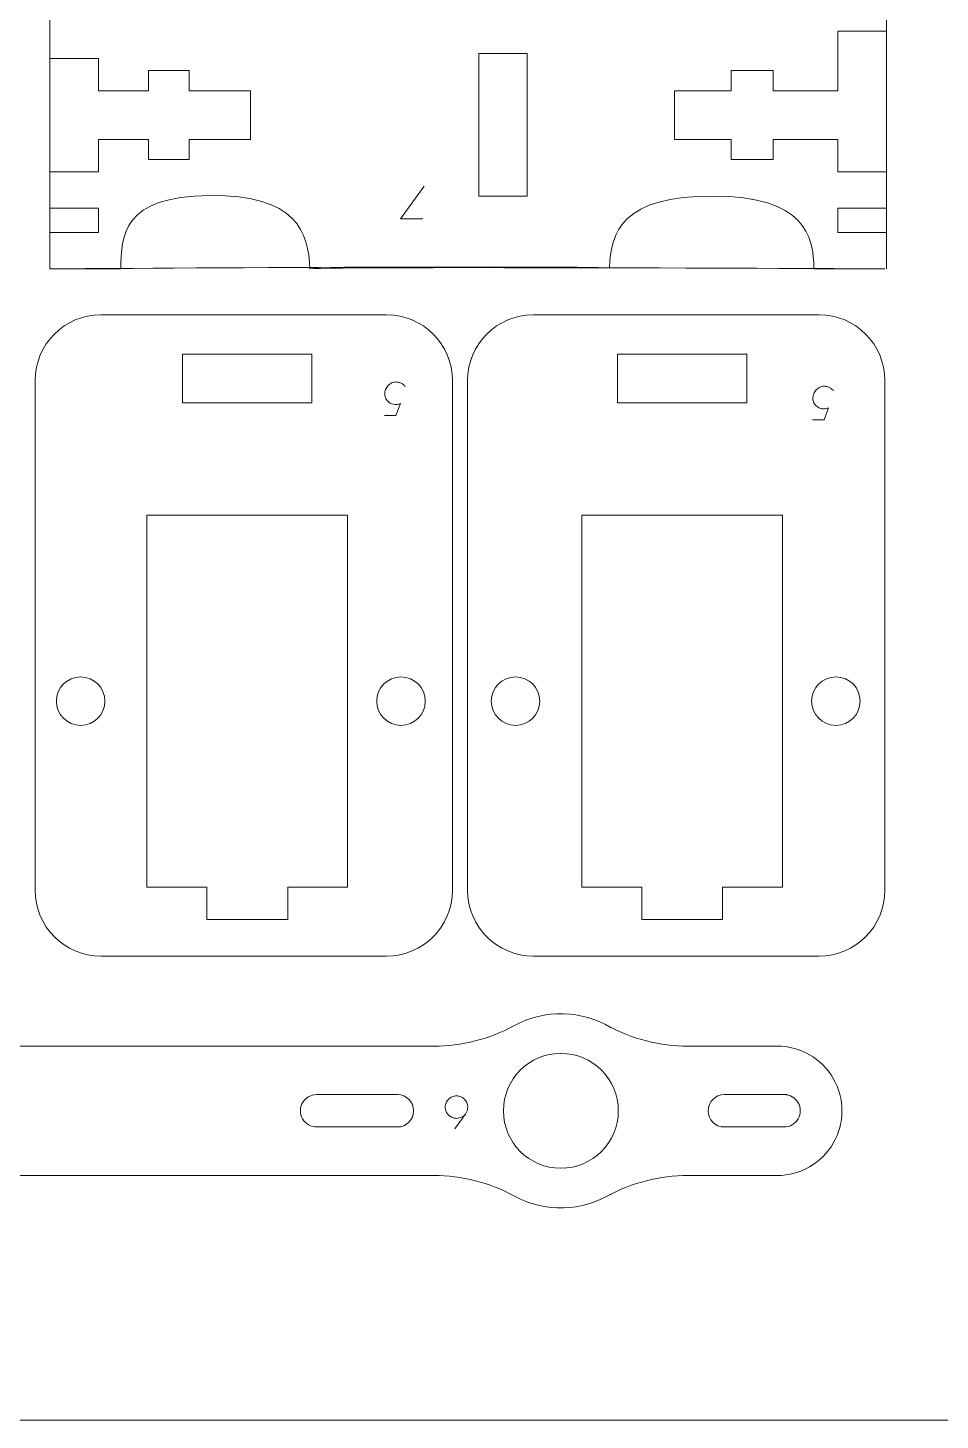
# Model space of a CAD drawing. Header units: millimetres. Extents: x 1 to 3601, y 1 to 1216.
# Drawn here: x 339.3 to 395.6, y 1.5 to 87.5 of the extents above; entities that cross this region are included whole.
import ezdxf

# ---------------------------------------------------------------- set-up
doc = ezdxf.new("R2010")
doc.units = ezdxf.units.MM
doc.layers.get('0').update_dxf_attribs({"lineweight": 5})
for name, color, linetype, lineweight in [('MARCATGE', 1, 'Continuous', 5), ('NO IMPRES', 5, 'Continuous', 5), ('TALL 1', 4, 'Continuous', 5)]:
    doc.layers.add(name, color=color, linetype=linetype, lineweight=lineweight)

msp = doc.modelspace()

# ---------------------------------------------------------------- linework, layer by layer
for points, knots in [([(340.629, 72.637), (340.629, 72.637), (373.428, 72.855), (375.213, 72.69), (375.213, 72.69), (375.277, 74.937), (376.022, 77.163), (381.641, 77.134), (381.641, 77.134), (387.26, 77.104), (387.822, 74.698), (387.849, 72.637), (387.849, 72.637), (387.849, 72.637), (392.229, 72.637), (392.229, 72.637), (392.229, 72.637), (392.229, 72.637), (358.47, 72.803), (356.686, 72.637), (356.686, 72.637), (356.622, 74.884), (355.881, 77.239), (350.493, 77.176), (350.493, 77.176), (345.105, 77.113), (345.036, 74.698), (345.009, 72.637), (345.009, 72.637), (345.009, 72.637), (340.629, 72.637), (340.629, 72.637), (340.629, 72.637), (340.629, 72.637), (340.629, 88.637), (340.629, 88.637), (340.629, 88.637), (340.629, 88.637), (343.629, 88.637), (343.629, 88.637), (343.629, 88.637), (343.629, 88.637), (343.629, 91.637), (343.629, 91.637), (343.629, 91.637), (343.629, 91.637), (392.329, 91.637), (392.329, 91.637), (392.329, 91.637), (392.329, 91.637), (392.329, 72.637), (392.329, 72.637)], [0, 0, 0, 0, 0.071429, 0.071429, 0.071429, 0.071429, 0.142857, 0.142857, 0.142857, 0.142857, 0.214286, 0.214286, 0.214286, 0.214286, 0.285714, 0.285714, 0.285714, 0.285714, 0.357143, 0.357143, 0.357143, 0.357143, 0.428571, 0.428571, 0.428571, 0.428571, 0.5, 0.5, 0.5, 0.5, 0.571429, 0.571429, 0.571429, 0.571429, 0.642857, 0.642857, 0.642857, 0.642857, 0.714286, 0.714286, 0.714286, 0.714286, 0.785714, 0.785714, 0.785714, 0.785714, 0.857143, 0.857143, 0.857143, 0.857143, 1, 1, 1, 1]), ([(339.708, 34.23), (339.708, 34.23), (339.708, 65.735), (339.708, 65.735), (339.708, 65.735), (339.708, 67.972), (341.539, 69.803), (343.776, 69.803), (343.776, 69.803), (343.776, 69.803), (361.439, 69.803), (361.439, 69.803), (361.439, 69.803), (363.676, 69.803), (365.507, 67.972), (365.507, 65.735), (365.507, 65.735), (365.507, 65.735), (365.507, 34.23), (365.507, 34.23), (365.507, 34.23), (365.507, 31.993), (363.676, 30.163), (361.439, 30.163), (361.439, 30.163), (361.439, 30.163), (343.776, 30.163), (343.776, 30.163), (343.776, 30.163), (341.539, 30.163), (339.708, 31.993), (339.708, 34.23)], [0, 0, 0, 0, 0.111111, 0.111111, 0.111111, 0.111111, 0.222222, 0.222222, 0.222222, 0.222222, 0.333333, 0.333333, 0.333333, 0.333333, 0.444444, 0.444444, 0.444444, 0.444444, 0.555556, 0.555556, 0.555556, 0.555556, 0.666667, 0.666667, 0.666667, 0.666667, 0.777778, 0.777778, 0.777778, 0.777778, 1, 1, 1, 1]), ([(366.437, 34.23), (366.437, 34.23), (366.437, 65.735), (366.437, 65.735), (366.437, 65.735), (366.437, 67.972), (368.267, 69.803), (370.504, 69.803), (370.504, 69.803), (370.504, 69.803), (388.168, 69.803), (388.168, 69.803), (388.168, 69.803), (390.405, 69.803), (392.235, 67.972), (392.235, 65.735), (392.235, 65.735), (392.235, 65.735), (392.235, 34.23), (392.235, 34.23), (392.235, 34.23), (392.235, 31.993), (390.405, 30.163), (388.168, 30.163), (388.168, 30.163), (388.168, 30.163), (370.504, 30.163), (370.504, 30.163), (370.504, 30.163), (368.267, 30.163), (366.437, 31.993), (366.437, 34.23)], [0, 0, 0, 0, 0.111111, 0.111111, 0.111111, 0.111111, 0.222222, 0.222222, 0.222222, 0.222222, 0.333333, 0.333333, 0.333333, 0.333333, 0.444444, 0.444444, 0.444444, 0.444444, 0.555556, 0.555556, 0.555556, 0.555556, 0.666667, 0.666667, 0.666667, 0.666667, 0.777778, 0.777778, 0.777778, 0.777778, 1, 1, 1, 1]), ([(375.111, 15.351), (375.111, 15.351), (375.334, 15.48), (375.334, 15.48), (375.334, 15.48), (373.534, 14.381), (371.231, 14.283), (369.301, 15.351), (369.301, 15.351), (367.819, 16.171), (366.053, 16.601), (364.36, 16.601), (364.36, 16.601), (364.36, 16.601), (337.007, 16.601), (337.007, 16.601), (337.007, 16.601), (335.578, 16.601), (334.257, 17.364), (333.542, 18.601), (333.542, 18.601), (332.828, 19.839), (332.828, 21.364), (333.542, 22.601), (333.542, 22.601), (334.257, 23.839), (335.578, 24.601), (337.007, 24.601), (337.007, 24.601), (337.007, 24.601), (364.36, 24.601), (364.36, 24.601), (364.36, 24.601), (366.053, 24.601), (367.819, 25.031), (369.301, 25.851), (369.301, 25.851), (371.222, 26.914), (373.513, 26.822), (375.309, 25.738), (375.309, 25.738), (375.309, 25.738), (375.111, 25.851), (375.111, 25.851), (375.111, 25.851), (376.592, 25.031), (378.358, 24.601), (380.052, 24.601), (380.052, 24.601), (380.052, 24.601), (385.579, 24.601), (385.579, 24.601), (385.579, 24.601), (387.008, 24.601), (388.329, 23.839), (389.043, 22.601), (389.043, 22.601), (389.758, 21.364), (389.758, 19.839), (389.043, 18.601), (389.043, 18.601), (388.329, 17.364), (387.008, 16.601), (385.579, 16.601), (385.579, 16.601), (385.579, 16.601), (380.052, 16.601), (380.052, 16.601), (380.052, 16.601), (378.358, 16.601), (376.592, 16.171), (375.111, 15.351)], [0, 0, 0, 0, 0.052632, 0.052632, 0.052632, 0.052632, 0.105263, 0.105263, 0.105263, 0.105263, 0.157895, 0.157895, 0.157895, 0.157895, 0.210526, 0.210526, 0.210526, 0.210526, 0.263158, 0.263158, 0.263158, 0.263158, 0.315789, 0.315789, 0.315789, 0.315789, 0.368421, 0.368421, 0.368421, 0.368421, 0.421053, 0.421053, 0.421053, 0.421053, 0.473684, 0.473684, 0.473684, 0.473684, 0.526316, 0.526316, 0.526316, 0.526316, 0.578947, 0.578947, 0.578947, 0.578947, 0.631579, 0.631579, 0.631579, 0.631579, 0.684211, 0.684211, 0.684211, 0.684211, 0.736842, 0.736842, 0.736842, 0.736842, 0.789474, 0.789474, 0.789474, 0.789474, 0.842105, 0.842105, 0.842105, 0.842105, 0.894737, 0.894737, 0.894737, 0.894737, 1, 1, 1, 1])]:
    msp.add_open_spline(points, degree=3, knots=knots)
at = {"layer": 'MARCATGE'}
for points, knots in [([(362.303, 75.72), (362.303, 75.72), (363.757, 77.752), (363.757, 77.752), (363.757, 77.752), (363.757, 77.752), (362.303, 75.72), (362.303, 75.72), (362.303, 75.72), (362.303, 75.72), (363.681, 75.72), (363.681, 75.72), (363.681, 75.72), (363.681, 75.72), (362.303, 75.72), (362.303, 75.72)], [0, 0, 0, 0, 0.2, 0.2, 0.2, 0.2, 0.4, 0.4, 0.4, 0.4, 0.6, 0.6, 0.6, 0.6, 1, 1, 1, 1]), ([(362.596, 65.37), (362.585, 65.383), (362.564, 65.404), (362.534, 65.433), (362.534, 65.433), (362.504, 65.462), (362.465, 65.492), (362.417, 65.523), (362.417, 65.523), (362.369, 65.555), (362.311, 65.582), (362.244, 65.607), (362.244, 65.607), (362.176, 65.631), (362.097, 65.644), (362.007, 65.646), (362.007, 65.646), (361.916, 65.646), (361.83, 65.627), (361.748, 65.587), (361.748, 65.587), (361.667, 65.547), (361.594, 65.493), (361.53, 65.423), (361.53, 65.423), (361.466, 65.354), (361.415, 65.273), (361.377, 65.181), (361.377, 65.181), (361.34, 65.088), (361.321, 64.991), (361.321, 64.887), (361.321, 64.887), (361.321, 64.784), (361.343, 64.692), (361.387, 64.613), (361.387, 64.613), (361.431, 64.534), (361.485, 64.468), (361.549, 64.414), (361.549, 64.414), (361.613, 64.361), (361.681, 64.321), (361.753, 64.294), (361.753, 64.294), (361.824, 64.268), (361.887, 64.255), (361.942, 64.255), (361.942, 64.255), (361.976, 64.249), (362.011, 64.248), (362.049, 64.252), (362.049, 64.252), (362.081, 64.256), (362.119, 64.263), (362.162, 64.272), (362.162, 64.272), (362.205, 64.281), (362.249, 64.296), (362.294, 64.317), (362.294, 64.317), (362.294, 64.317), (362.012, 63.566), (362.012, 63.566), (362.012, 63.566), (362.012, 63.566), (361.301, 63.566), (361.301, 63.566), (361.301, 63.566), (361.301, 63.566), (362.012, 63.566), (362.012, 63.566), (362.012, 63.566), (362.012, 63.566), (362.294, 64.317), (362.294, 64.317), (362.294, 64.317), (362.249, 64.296), (362.205, 64.281), (362.162, 64.272), (362.162, 64.272), (362.119, 64.263), (362.081, 64.256), (362.049, 64.252), (362.049, 64.252), (362.011, 64.248), (361.976, 64.249), (361.942, 64.255), (361.942, 64.255), (361.887, 64.255), (361.824, 64.268), (361.753, 64.294), (361.753, 64.294), (361.681, 64.321), (361.613, 64.361), (361.549, 64.414), (361.549, 64.414), (361.485, 64.468), (361.431, 64.534), (361.387, 64.613), (361.387, 64.613), (361.343, 64.692), (361.321, 64.784), (361.321, 64.887), (361.321, 64.887), (361.321, 64.991), (361.34, 65.088), (361.377, 65.181), (361.377, 65.181), (361.415, 65.273), (361.466, 65.354), (361.53, 65.423), (361.53, 65.423), (361.594, 65.493), (361.667, 65.547), (361.748, 65.587), (361.748, 65.587), (361.83, 65.627), (361.916, 65.646), (362.007, 65.646), (362.007, 65.646), (362.097, 65.644), (362.176, 65.631), (362.244, 65.607), (362.244, 65.607), (362.311, 65.582), (362.369, 65.555), (362.417, 65.523), (362.417, 65.523), (362.465, 65.492), (362.504, 65.462), (362.534, 65.433), (362.534, 65.433), (362.564, 65.404), (362.585, 65.383), (362.596, 65.37)], [0, 0, 0, 0, 0.028571, 0.028571, 0.028571, 0.028571, 0.057143, 0.057143, 0.057143, 0.057143, 0.085714, 0.085714, 0.085714, 0.085714, 0.114286, 0.114286, 0.114286, 0.114286, 0.142857, 0.142857, 0.142857, 0.142857, 0.171429, 0.171429, 0.171429, 0.171429, 0.2, 0.2, 0.2, 0.2, 0.228571, 0.228571, 0.228571, 0.228571, 0.257143, 0.257143, 0.257143, 0.257143, 0.285714, 0.285714, 0.285714, 0.285714, 0.314286, 0.314286, 0.314286, 0.314286, 0.342857, 0.342857, 0.342857, 0.342857, 0.371429, 0.371429, 0.371429, 0.371429, 0.4, 0.4, 0.4, 0.4, 0.428571, 0.428571, 0.428571, 0.428571, 0.457143, 0.457143, 0.457143, 0.457143, 0.485714, 0.485714, 0.485714, 0.485714, 0.514286, 0.514286, 0.514286, 0.514286, 0.542857, 0.542857, 0.542857, 0.542857, 0.571429, 0.571429, 0.571429, 0.571429, 0.6, 0.6, 0.6, 0.6, 0.628571, 0.628571, 0.628571, 0.628571, 0.657143, 0.657143, 0.657143, 0.657143, 0.685714, 0.685714, 0.685714, 0.685714, 0.714286, 0.714286, 0.714286, 0.714286, 0.742857, 0.742857, 0.742857, 0.742857, 0.771429, 0.771429, 0.771429, 0.771429, 0.8, 0.8, 0.8, 0.8, 0.828571, 0.828571, 0.828571, 0.828571, 0.857143, 0.857143, 0.857143, 0.857143, 0.885714, 0.885714, 0.885714, 0.885714, 0.914286, 0.914286, 0.914286, 0.914286, 0.942857, 0.942857, 0.942857, 0.942857, 1, 1, 1, 1]), ([(389.055, 65.105), (389.043, 65.118), (389.023, 65.139), (388.993, 65.169), (388.993, 65.169), (388.963, 65.198), (388.924, 65.228), (388.876, 65.259), (388.876, 65.259), (388.828, 65.29), (388.77, 65.318), (388.702, 65.342), (388.702, 65.342), (388.634, 65.367), (388.555, 65.38), (388.465, 65.382), (388.465, 65.382), (388.375, 65.382), (388.289, 65.362), (388.207, 65.322), (388.207, 65.322), (388.125, 65.283), (388.052, 65.228), (387.988, 65.159), (387.988, 65.159), (387.924, 65.089), (387.873, 65.008), (387.836, 64.916), (387.836, 64.916), (387.798, 64.824), (387.779, 64.726), (387.779, 64.622), (387.779, 64.622), (387.779, 64.519), (387.801, 64.428), (387.845, 64.349), (387.845, 64.349), (387.89, 64.27), (387.944, 64.203), (388.008, 64.15), (388.008, 64.15), (388.072, 64.096), (388.139, 64.056), (388.211, 64.03), (388.211, 64.03), (388.282, 64.004), (388.345, 63.99), (388.4, 63.99), (388.4, 63.99), (388.434, 63.985), (388.47, 63.984), (388.507, 63.988), (388.507, 63.988), (388.539, 63.991), (388.577, 63.998), (388.62, 64.007), (388.62, 64.007), (388.663, 64.017), (388.708, 64.032), (388.753, 64.052), (388.753, 64.052), (388.753, 64.052), (388.471, 63.302), (388.471, 63.302), (388.471, 63.302), (388.471, 63.302), (387.759, 63.302), (387.759, 63.302), (387.759, 63.302), (387.759, 63.302), (388.471, 63.302), (388.471, 63.302), (388.471, 63.302), (388.471, 63.302), (388.753, 64.052), (388.753, 64.052), (388.753, 64.052), (388.708, 64.032), (388.663, 64.017), (388.62, 64.007), (388.62, 64.007), (388.577, 63.998), (388.539, 63.991), (388.507, 63.988), (388.507, 63.988), (388.47, 63.984), (388.434, 63.985), (388.4, 63.99), (388.4, 63.99), (388.345, 63.99), (388.282, 64.004), (388.211, 64.03), (388.211, 64.03), (388.139, 64.056), (388.072, 64.096), (388.008, 64.15), (388.008, 64.15), (387.944, 64.203), (387.89, 64.27), (387.845, 64.349), (387.845, 64.349), (387.801, 64.428), (387.779, 64.519), (387.779, 64.622), (387.779, 64.622), (387.779, 64.726), (387.798, 64.824), (387.836, 64.916), (387.836, 64.916), (387.873, 65.008), (387.924, 65.089), (387.988, 65.159), (387.988, 65.159), (388.052, 65.228), (388.125, 65.283), (388.207, 65.322), (388.207, 65.322), (388.289, 65.362), (388.375, 65.382), (388.465, 65.382), (388.465, 65.382), (388.555, 65.38), (388.634, 65.367), (388.702, 65.342), (388.702, 65.342), (388.77, 65.318), (388.828, 65.29), (388.876, 65.259), (388.876, 65.259), (388.924, 65.228), (388.963, 65.198), (388.993, 65.169), (388.993, 65.169), (389.023, 65.139), (389.043, 65.118), (389.055, 65.105)], [0, 0, 0, 0, 0.028571, 0.028571, 0.028571, 0.028571, 0.057143, 0.057143, 0.057143, 0.057143, 0.085714, 0.085714, 0.085714, 0.085714, 0.114286, 0.114286, 0.114286, 0.114286, 0.142857, 0.142857, 0.142857, 0.142857, 0.171429, 0.171429, 0.171429, 0.171429, 0.2, 0.2, 0.2, 0.2, 0.228571, 0.228571, 0.228571, 0.228571, 0.257143, 0.257143, 0.257143, 0.257143, 0.285714, 0.285714, 0.285714, 0.285714, 0.314286, 0.314286, 0.314286, 0.314286, 0.342857, 0.342857, 0.342857, 0.342857, 0.371429, 0.371429, 0.371429, 0.371429, 0.4, 0.4, 0.4, 0.4, 0.428571, 0.428571, 0.428571, 0.428571, 0.457143, 0.457143, 0.457143, 0.457143, 0.485714, 0.485714, 0.485714, 0.485714, 0.514286, 0.514286, 0.514286, 0.514286, 0.542857, 0.542857, 0.542857, 0.542857, 0.571429, 0.571429, 0.571429, 0.571429, 0.6, 0.6, 0.6, 0.6, 0.628571, 0.628571, 0.628571, 0.628571, 0.657143, 0.657143, 0.657143, 0.657143, 0.685714, 0.685714, 0.685714, 0.685714, 0.714286, 0.714286, 0.714286, 0.714286, 0.742857, 0.742857, 0.742857, 0.742857, 0.771429, 0.771429, 0.771429, 0.771429, 0.8, 0.8, 0.8, 0.8, 0.828571, 0.828571, 0.828571, 0.828571, 0.857143, 0.857143, 0.857143, 0.857143, 0.885714, 0.885714, 0.885714, 0.885714, 0.914286, 0.914286, 0.914286, 0.914286, 0.942857, 0.942857, 0.942857, 0.942857, 1, 1, 1, 1]), ([(365.651, 19.479), (365.772, 19.647), (365.881, 19.799), (365.979, 19.937), (365.979, 19.937), (366.02, 19.995), (366.062, 20.053), (366.103, 20.112), (366.103, 20.112), (366.144, 20.17), (366.183, 20.224), (366.217, 20.273), (366.217, 20.273), (366.252, 20.321), (366.282, 20.363), (366.306, 20.398), (366.306, 20.398), (366.331, 20.433), (366.347, 20.457), (366.354, 20.47), (366.354, 20.47), (366.418, 20.581), (366.45, 20.701), (366.45, 20.828), (366.45, 20.828), (366.45, 20.924), (366.432, 21.014), (366.395, 21.098), (366.395, 21.098), (366.358, 21.182), (366.309, 21.255), (366.247, 21.318), (366.247, 21.318), (366.185, 21.381), (366.112, 21.431), (366.028, 21.468), (366.028, 21.468), (365.945, 21.504), (365.855, 21.523), (365.759, 21.523), (365.759, 21.523), (365.663, 21.523), (365.572, 21.504), (365.488, 21.468), (365.488, 21.468), (365.403, 21.431), (365.329, 21.381), (365.266, 21.318), (365.266, 21.318), (365.203, 21.255), (365.153, 21.182), (365.117, 21.098), (365.117, 21.098), (365.08, 21.014), (365.062, 20.924), (365.062, 20.828), (365.062, 20.828), (365.062, 20.733), (365.08, 20.643), (365.117, 20.559), (365.117, 20.559), (365.153, 20.475), (365.203, 20.402), (365.266, 20.339), (365.266, 20.339), (365.329, 20.276), (365.403, 20.226), (365.488, 20.189), (365.488, 20.189), (365.572, 20.153), (365.663, 20.134), (365.759, 20.134), (365.759, 20.134), (365.883, 20.134), (365.998, 20.165), (366.104, 20.227), (366.104, 20.227), (366.211, 20.289), (366.294, 20.37), (366.354, 20.47), (366.354, 20.47), (366.294, 20.37), (366.211, 20.289), (366.104, 20.227), (366.104, 20.227), (365.998, 20.165), (365.883, 20.134), (365.759, 20.134), (365.759, 20.134), (365.663, 20.134), (365.572, 20.153), (365.488, 20.189), (365.488, 20.189), (365.403, 20.226), (365.329, 20.276), (365.266, 20.339), (365.266, 20.339), (365.203, 20.402), (365.153, 20.475), (365.117, 20.559), (365.117, 20.559), (365.08, 20.643), (365.062, 20.733), (365.062, 20.828), (365.062, 20.828), (365.062, 20.924), (365.08, 21.014), (365.117, 21.098), (365.117, 21.098), (365.153, 21.182), (365.203, 21.255), (365.266, 21.318), (365.266, 21.318), (365.329, 21.381), (365.403, 21.431), (365.488, 21.468), (365.488, 21.468), (365.572, 21.504), (365.663, 21.523), (365.759, 21.523), (365.759, 21.523), (365.855, 21.523), (365.945, 21.504), (366.028, 21.468), (366.028, 21.468), (366.112, 21.431), (366.185, 21.381), (366.247, 21.318), (366.247, 21.318), (366.309, 21.255), (366.358, 21.182), (366.395, 21.098), (366.395, 21.098), (366.432, 21.014), (366.45, 20.924), (366.45, 20.828), (366.45, 20.828), (366.45, 20.701), (366.418, 20.581), (366.354, 20.47), (366.354, 20.47), (366.347, 20.457), (366.331, 20.433), (366.306, 20.398), (366.306, 20.398), (366.282, 20.363), (366.252, 20.321), (366.217, 20.273), (366.217, 20.273), (366.183, 20.224), (366.144, 20.17), (366.103, 20.112), (366.103, 20.112), (366.062, 20.053), (366.02, 19.995), (365.979, 19.937), (365.979, 19.937), (365.881, 19.799), (365.772, 19.647), (365.651, 19.479)], [0, 0, 0, 0, 0.02439, 0.02439, 0.02439, 0.02439, 0.04878, 0.04878, 0.04878, 0.04878, 0.073171, 0.073171, 0.073171, 0.073171, 0.097561, 0.097561, 0.097561, 0.097561, 0.121951, 0.121951, 0.121951, 0.121951, 0.146341, 0.146341, 0.146341, 0.146341, 0.170732, 0.170732, 0.170732, 0.170732, 0.195122, 0.195122, 0.195122, 0.195122, 0.219512, 0.219512, 0.219512, 0.219512, 0.243902, 0.243902, 0.243902, 0.243902, 0.268293, 0.268293, 0.268293, 0.268293, 0.292683, 0.292683, 0.292683, 0.292683, 0.317073, 0.317073, 0.317073, 0.317073, 0.341463, 0.341463, 0.341463, 0.341463, 0.365854, 0.365854, 0.365854, 0.365854, 0.390244, 0.390244, 0.390244, 0.390244, 0.414634, 0.414634, 0.414634, 0.414634, 0.439024, 0.439024, 0.439024, 0.439024, 0.463415, 0.463415, 0.463415, 0.463415, 0.487805, 0.487805, 0.487805, 0.487805, 0.512195, 0.512195, 0.512195, 0.512195, 0.536585, 0.536585, 0.536585, 0.536585, 0.560976, 0.560976, 0.560976, 0.560976, 0.585366, 0.585366, 0.585366, 0.585366, 0.609756, 0.609756, 0.609756, 0.609756, 0.634146, 0.634146, 0.634146, 0.634146, 0.658537, 0.658537, 0.658537, 0.658537, 0.682927, 0.682927, 0.682927, 0.682927, 0.707317, 0.707317, 0.707317, 0.707317, 0.731707, 0.731707, 0.731707, 0.731707, 0.756098, 0.756098, 0.756098, 0.756098, 0.780488, 0.780488, 0.780488, 0.780488, 0.804878, 0.804878, 0.804878, 0.804878, 0.829268, 0.829268, 0.829268, 0.829268, 0.853659, 0.853659, 0.853659, 0.853659, 0.878049, 0.878049, 0.878049, 0.878049, 0.902439, 0.902439, 0.902439, 0.902439, 0.926829, 0.926829, 0.926829, 0.926829, 0.95122, 0.95122, 0.95122, 0.95122, 1, 1, 1, 1])]:
    msp.add_open_spline(points, degree=3, knots=knots, dxfattribs=at)
at = {"layer": 'NO IMPRES'}
msp.add_lwpolyline([(0.741, 1.483), (0.741, 301.483), (600.741, 301.483), (600.741, 1.483)], close=True, dxfattribs=at)
at = {"layer": 'TALL 1'}
for points, knots in [([(392.329, 78.637), (392.329, 78.637), (389.329, 78.637), (389.329, 78.637), (389.329, 78.637), (389.329, 78.637), (389.329, 80.637), (389.329, 80.637), (389.329, 80.637), (389.329, 80.637), (385.329, 80.637), (385.329, 80.637), (385.329, 80.637), (385.329, 80.637), (385.329, 79.387), (385.329, 79.387), (385.329, 79.387), (385.329, 79.387), (385.229, 79.387), (385.229, 79.387), (385.229, 79.387), (385.229, 79.387), (382.729, 79.387), (382.729, 79.387), (382.729, 79.387), (382.729, 79.387), (382.729, 80.637), (382.729, 80.637), (382.729, 80.637), (382.729, 80.637), (379.229, 80.637), (379.229, 80.637), (379.229, 80.637), (379.229, 80.637), (379.229, 83.637), (379.229, 83.637), (379.229, 83.637), (379.229, 83.637), (382.729, 83.637), (382.729, 83.637), (382.729, 83.637), (382.729, 83.637), (382.729, 84.887), (382.729, 84.887), (382.729, 84.887), (382.729, 84.887), (385.229, 84.887), (385.229, 84.887), (385.229, 84.887), (385.229, 84.887), (385.329, 84.887), (385.329, 84.887), (385.329, 84.887), (385.329, 84.887), (385.329, 83.637), (385.329, 83.637), (385.329, 83.637), (385.329, 83.637), (389.329, 83.637), (389.329, 83.637), (389.329, 83.637), (389.329, 83.637), (389.329, 87.337), (389.329, 87.337), (389.329, 87.337), (389.329, 87.337), (392.329, 87.337), (392.329, 87.337)], [0, 0, 0, 0, 0.055556, 0.055556, 0.055556, 0.055556, 0.111111, 0.111111, 0.111111, 0.111111, 0.166667, 0.166667, 0.166667, 0.166667, 0.222222, 0.222222, 0.222222, 0.222222, 0.277778, 0.277778, 0.277778, 0.277778, 0.333333, 0.333333, 0.333333, 0.333333, 0.388889, 0.388889, 0.388889, 0.388889, 0.444444, 0.444444, 0.444444, 0.444444, 0.5, 0.5, 0.5, 0.5, 0.555556, 0.555556, 0.555556, 0.555556, 0.611111, 0.611111, 0.611111, 0.611111, 0.666667, 0.666667, 0.666667, 0.666667, 0.722222, 0.722222, 0.722222, 0.722222, 0.777778, 0.777778, 0.777778, 0.777778, 0.833333, 0.833333, 0.833333, 0.833333, 0.888889, 0.888889, 0.888889, 0.888889, 1, 1, 1, 1]), ([(340.629, 85.637), (340.629, 85.637), (343.629, 85.637), (343.629, 85.637), (343.629, 85.637), (343.629, 85.637), (343.629, 83.637), (343.629, 83.637), (343.629, 83.637), (343.629, 83.637), (346.729, 83.637), (346.729, 83.637), (346.729, 83.637), (346.729, 83.637), (346.729, 84.887), (346.729, 84.887), (346.729, 84.887), (346.729, 84.887), (349.229, 84.887), (349.229, 84.887), (349.229, 84.887), (349.229, 84.887), (349.229, 83.637), (349.229, 83.637), (349.229, 83.637), (349.229, 83.637), (353.029, 83.637), (353.029, 83.637), (353.029, 83.637), (353.029, 83.637), (353.029, 80.637), (353.029, 80.637), (353.029, 80.637), (353.029, 80.637), (349.229, 80.637), (349.229, 80.637), (349.229, 80.637), (349.229, 80.637), (349.229, 79.387), (349.229, 79.387), (349.229, 79.387), (349.229, 79.387), (346.729, 79.387), (346.729, 79.387), (346.729, 79.387), (346.729, 79.387), (346.729, 80.637), (346.729, 80.637), (346.729, 80.637), (346.729, 80.637), (343.629, 80.637), (343.629, 80.637), (343.629, 80.637), (343.629, 80.637), (343.629, 78.637), (343.629, 78.637), (343.629, 78.637), (343.629, 78.637), (340.629, 78.637), (340.629, 78.637)], [0, 0, 0, 0, 0.0625, 0.0625, 0.0625, 0.0625, 0.125, 0.125, 0.125, 0.125, 0.1875, 0.1875, 0.1875, 0.1875, 0.25, 0.25, 0.25, 0.25, 0.3125, 0.3125, 0.3125, 0.3125, 0.375, 0.375, 0.375, 0.375, 0.4375, 0.4375, 0.4375, 0.4375, 0.5, 0.5, 0.5, 0.5, 0.5625, 0.5625, 0.5625, 0.5625, 0.625, 0.625, 0.625, 0.625, 0.6875, 0.6875, 0.6875, 0.6875, 0.75, 0.75, 0.75, 0.75, 0.8125, 0.8125, 0.8125, 0.8125, 0.875, 0.875, 0.875, 0.875, 1, 1, 1, 1]), ([(367.129, 77.138), (367.129, 77.138), (370.129, 77.138), (370.129, 77.138), (370.129, 77.138), (370.129, 77.138), (370.129, 85.937), (370.129, 85.937), (370.129, 85.937), (370.129, 85.937), (367.129, 85.937), (367.129, 85.937), (367.129, 85.937), (367.129, 85.937), (367.129, 77.138), (367.129, 77.138)], [0, 0, 0, 0, 0.2, 0.2, 0.2, 0.2, 0.4, 0.4, 0.4, 0.4, 0.6, 0.6, 0.6, 0.6, 1, 1, 1, 1]), ([(340.629, 74.884), (340.629, 74.884), (340.629, 76.384), (340.629, 76.384), (340.629, 76.384), (340.629, 76.384), (343.629, 76.384), (343.629, 76.384), (343.629, 76.384), (343.629, 76.384), (343.629, 74.884), (343.629, 74.884), (343.629, 74.884), (343.629, 74.884), (340.629, 74.884), (340.629, 74.884)], [0, 0, 0, 0, 0.2, 0.2, 0.2, 0.2, 0.4, 0.4, 0.4, 0.4, 0.6, 0.6, 0.6, 0.6, 1, 1, 1, 1]), ([(389.329, 74.884), (389.329, 74.884), (389.329, 76.384), (389.329, 76.384), (389.329, 76.384), (389.329, 76.384), (392.329, 76.384), (392.329, 76.384), (392.329, 76.384), (392.329, 76.384), (392.329, 74.884), (392.329, 74.884), (392.329, 74.884), (392.329, 74.884), (389.329, 74.884), (389.329, 74.884)], [0, 0, 0, 0, 0.2, 0.2, 0.2, 0.2, 0.4, 0.4, 0.4, 0.4, 0.6, 0.6, 0.6, 0.6, 1, 1, 1, 1]), ([(348.824, 64.357), (348.824, 64.357), (348.824, 67.357), (348.824, 67.357), (348.824, 67.357), (348.824, 67.357), (356.824, 67.357), (356.824, 67.357), (356.824, 67.357), (356.824, 67.357), (356.824, 64.357), (356.824, 64.357), (356.824, 64.357), (356.824, 64.357), (348.824, 64.357), (348.824, 64.357)], [0, 0, 0, 0, 0.2, 0.2, 0.2, 0.2, 0.4, 0.4, 0.4, 0.4, 0.6, 0.6, 0.6, 0.6, 1, 1, 1, 1]), ([(375.703, 64.357), (375.703, 64.357), (375.703, 67.357), (375.703, 67.357), (375.703, 67.357), (375.703, 67.357), (383.703, 67.357), (383.703, 67.357), (383.703, 67.357), (383.703, 67.357), (383.703, 64.357), (383.703, 64.357), (383.703, 64.357), (383.703, 64.357), (375.703, 64.357), (375.703, 64.357)], [0, 0, 0, 0, 0.2, 0.2, 0.2, 0.2, 0.4, 0.4, 0.4, 0.4, 0.6, 0.6, 0.6, 0.6, 1, 1, 1, 1]), ([(346.624, 34.421), (346.624, 34.421), (346.624, 57.421), (346.624, 57.421), (346.624, 57.421), (346.624, 57.421), (359.024, 57.421), (359.024, 57.421), (359.024, 57.421), (359.024, 57.421), (359.024, 34.421), (359.024, 34.421), (359.024, 34.421), (359.024, 34.421), (355.324, 34.421), (355.324, 34.421), (355.324, 34.421), (355.324, 34.421), (355.324, 32.421), (355.324, 32.421), (355.324, 32.421), (355.324, 32.421), (350.324, 32.421), (350.324, 32.421), (350.324, 32.421), (350.324, 32.421), (350.324, 34.421), (350.324, 34.421), (350.324, 34.421), (350.324, 34.421), (346.624, 34.421), (346.624, 34.421)], [0, 0, 0, 0, 0.111111, 0.111111, 0.111111, 0.111111, 0.222222, 0.222222, 0.222222, 0.222222, 0.333333, 0.333333, 0.333333, 0.333333, 0.444444, 0.444444, 0.444444, 0.444444, 0.555556, 0.555556, 0.555556, 0.555556, 0.666667, 0.666667, 0.666667, 0.666667, 0.777778, 0.777778, 0.777778, 0.777778, 1, 1, 1, 1]), ([(373.503, 34.421), (373.503, 34.421), (373.503, 57.421), (373.503, 57.421), (373.503, 57.421), (373.503, 57.421), (385.903, 57.421), (385.903, 57.421), (385.903, 57.421), (385.903, 57.421), (385.903, 34.421), (385.903, 34.421), (385.903, 34.421), (385.903, 34.421), (382.203, 34.421), (382.203, 34.421), (382.203, 34.421), (382.203, 34.421), (382.203, 32.421), (382.203, 32.421), (382.203, 32.421), (382.203, 32.421), (377.203, 32.421), (377.203, 32.421), (377.203, 32.421), (377.203, 32.421), (377.203, 34.421), (377.203, 34.421), (377.203, 34.421), (377.203, 34.421), (373.503, 34.421), (373.503, 34.421)], [0, 0, 0, 0, 0.111111, 0.111111, 0.111111, 0.111111, 0.222222, 0.222222, 0.222222, 0.222222, 0.333333, 0.333333, 0.333333, 0.333333, 0.444444, 0.444444, 0.444444, 0.444444, 0.555556, 0.555556, 0.555556, 0.555556, 0.666667, 0.666667, 0.666667, 0.666667, 0.777778, 0.777778, 0.777778, 0.777778, 1, 1, 1, 1]), ([(342.524, 44.421), (343.352, 44.421), (344.024, 45.093), (344.024, 45.921), (344.024, 45.921), (344.024, 46.75), (343.352, 47.421), (342.524, 47.421), (342.524, 47.421), (341.696, 47.421), (341.024, 46.75), (341.024, 45.921), (341.024, 45.921), (341.024, 45.093), (341.696, 44.421), (342.524, 44.421)], [0, 0, 0, 0, 0.2, 0.2, 0.2, 0.2, 0.4, 0.4, 0.4, 0.4, 0.6, 0.6, 0.6, 0.6, 1, 1, 1, 1]), ([(362.324, 44.421), (363.152, 44.421), (363.824, 45.093), (363.824, 45.921), (363.824, 45.921), (363.824, 46.75), (363.152, 47.421), (362.324, 47.421), (362.324, 47.421), (361.496, 47.421), (360.824, 46.75), (360.824, 45.921), (360.824, 45.921), (360.824, 45.093), (361.496, 44.421), (362.324, 44.421)], [0, 0, 0, 0, 0.2, 0.2, 0.2, 0.2, 0.4, 0.4, 0.4, 0.4, 0.6, 0.6, 0.6, 0.6, 1, 1, 1, 1]), ([(369.403, 44.421), (370.232, 44.421), (370.903, 45.093), (370.903, 45.921), (370.903, 45.921), (370.903, 46.75), (370.232, 47.421), (369.403, 47.421), (369.403, 47.421), (368.575, 47.421), (367.903, 46.75), (367.903, 45.921), (367.903, 45.921), (367.903, 45.093), (368.575, 44.421), (369.403, 44.421)], [0, 0, 0, 0, 0.2, 0.2, 0.2, 0.2, 0.4, 0.4, 0.4, 0.4, 0.6, 0.6, 0.6, 0.6, 1, 1, 1, 1]), ([(389.203, 44.421), (390.032, 44.421), (390.703, 45.093), (390.703, 45.921), (390.703, 45.921), (390.703, 46.75), (390.032, 47.421), (389.203, 47.421), (389.203, 47.421), (388.375, 47.421), (387.703, 46.75), (387.703, 45.921), (387.703, 45.921), (387.703, 45.093), (388.375, 44.421), (389.203, 44.421)], [0, 0, 0, 0, 0.2, 0.2, 0.2, 0.2, 0.4, 0.4, 0.4, 0.4, 0.6, 0.6, 0.6, 0.6, 1, 1, 1, 1]), ([(375.756, 20.601), (375.756, 22.562), (374.166, 24.151), (372.206, 24.151), (372.206, 24.151), (370.245, 24.151), (368.656, 22.562), (368.656, 20.601), (368.656, 20.601), (368.656, 18.641), (370.245, 17.051), (372.206, 17.051), (372.206, 17.051), (374.166, 17.051), (375.756, 18.641), (375.756, 20.601)], [0, 0, 0, 0, 0.2, 0.2, 0.2, 0.2, 0.4, 0.4, 0.4, 0.4, 0.6, 0.6, 0.6, 0.6, 1, 1, 1, 1]), ([(362.106, 21.601), (362.106, 21.601), (357.106, 21.601), (357.106, 21.601), (357.106, 21.601), (356.749, 21.601), (356.418, 21.411), (356.24, 21.101), (356.24, 21.101), (356.061, 20.792), (356.061, 20.411), (356.24, 20.101), (356.24, 20.101), (356.418, 19.792), (356.749, 19.601), (357.106, 19.601), (357.106, 19.601), (357.106, 19.601), (362.106, 19.601), (362.106, 19.601), (362.106, 19.601), (362.658, 19.601), (363.106, 20.049), (363.106, 20.601), (363.106, 20.601), (363.106, 21.153), (362.658, 21.601), (362.106, 21.601)], [0, 0, 0, 0, 0.125, 0.125, 0.125, 0.125, 0.25, 0.25, 0.25, 0.25, 0.375, 0.375, 0.375, 0.375, 0.5, 0.5, 0.5, 0.5, 0.625, 0.625, 0.625, 0.625, 0.75, 0.75, 0.75, 0.75, 1, 1, 1, 1]), ([(386.187, 21.601), (386.187, 21.601), (386.006, 21.601), (386.006, 21.601), (386.006, 21.601), (386.363, 21.601), (386.693, 21.411), (386.872, 21.101), (386.872, 21.101), (387.05, 20.792), (387.05, 20.411), (386.872, 20.101), (386.872, 20.101), (386.693, 19.792), (386.363, 19.601), (386.006, 19.601), (386.006, 19.601), (386.006, 19.601), (382.306, 19.601), (382.306, 19.601), (382.306, 19.601), (381.754, 19.601), (381.306, 20.049), (381.306, 20.601), (381.306, 20.601), (381.306, 21.153), (381.754, 21.601), (382.306, 21.601), (382.306, 21.601), (382.306, 21.601), (386.187, 21.601), (386.187, 21.601)], [0, 0, 0, 0, 0.111111, 0.111111, 0.111111, 0.111111, 0.222222, 0.222222, 0.222222, 0.222222, 0.333333, 0.333333, 0.333333, 0.333333, 0.444444, 0.444444, 0.444444, 0.444444, 0.555556, 0.555556, 0.555556, 0.555556, 0.666667, 0.666667, 0.666667, 0.666667, 0.777778, 0.777778, 0.777778, 0.777778, 1, 1, 1, 1])]:
    msp.add_open_spline(points, degree=3, knots=knots, dxfattribs=at)

doc.saveas('drawing.dxf')
